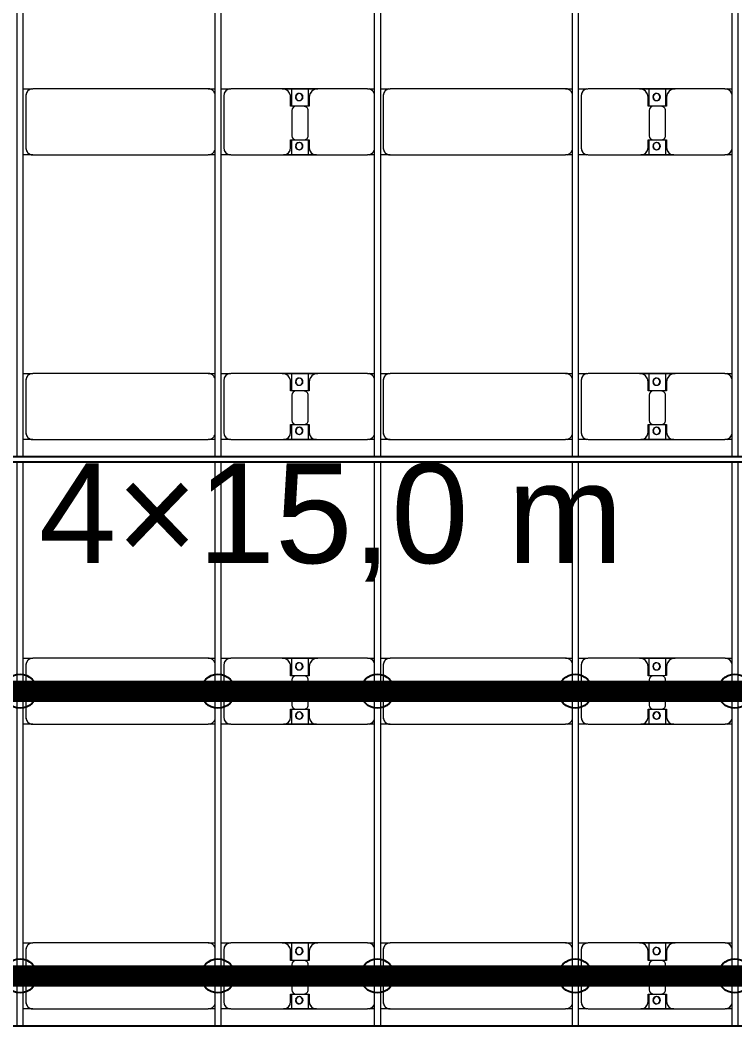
# Model space of a CAD drawing. Header units: millimetres. Extents: x -248177 to 167033, y 156986 to 268923.
# Drawn here: x -176392 to -171372, y 170400 to 177465 of the extents above; entities that cross this region are included whole.
import ezdxf

# ---------------------------------------------------------------- set-up
doc = ezdxf.new("R2010")
doc.units = ezdxf.units.MM
for name, color, linetype, lineweight in [('A-DETL-MBND', 5, 'Continuous', 9), ('A-GENM', 13, 'Continuous', 9), ('S-BEAM', 12, 'Continuous', 9)]:
    doc.layers.add(name, color=color, linetype=linetype, lineweight=lineweight)
doc.layers.add('GC-GHI CHU', color=2, linetype='Continuous')
doc.layers.add('GC-HOP 40x60 GIA CUONG', color=1, linetype='Continuous')
doc.styles.add('GC_VN', font='arial.ttf')

# ---------------------------------------------------------------- blocks, each defined once
blk = doc.blocks.new('Dầm C52 - Dầm C52-24593-BỐ TRÍ KHUNG KẾT CẤU BÈ PIN 02')
at = {"layer": 'S-BEAM', "color": 1}
for p, q in [((-42198.2, 20), (-38238.2, 20)), ((-38198.2, 20), (-32238.2, 20)), ((-38238.2, -20), (-42198.2, -20)), ((-32238.2, -20), (-38198.2, -20))]:
    blk.add_line(p, q, dxfattribs=at)
blk = doc.blocks.new('Dai phao do pin - DẢI PHAO ĐỠ PIN-V146-BỐ TRÍ KHUNG KẾT CẤU BÈ PIN 02')
at = {"layer": 'A-DETL-MBND', "color": 8}
for p, q in [((26919.7, 241.6), (26989.7, 241.6)), ((26919.7, 241.6), (26989.7, 241.6)), ((28220.3, 241.6), (26989.7, 241.6)), ((28220.3, 241.6), (28269.7, 241.6)), ((28220.3, 241.6), (28269.7, 241.6)), ((28309.7, 241.6), (28379.7, 241.6)), ((28309.7, 241.6), (28379.7, 241.6)), ((28739.7, 241.6), (28379.7, 241.6)), ((28739.7, 241.6), (28922.2, 241.6)), ((28922.2, 241.6), (28739.7, 241.6)), ((28807.8, 241.6), (28990.3, 241.6)), ((28807.8, 116.2), (28807.8, 241.6)), ((28990.3, 241.6), (28807.8, 241.6)), ((28922.2, 241.6), (28922.2, 116.2)), ((29340.3, 241.6), (28990.3, 241.6)), ((29340.3, 241.6), (29389.7, 241.6)), ((29340.3, 241.6), (29389.7, 241.6)), ((29429.7, 241.6), (29499.7, 241.6)), ((29429.7, 241.6), (29499.7, 241.6)), ((30730.3, 241.6), (29499.7, 241.6)), ((30730.3, 241.6), (30779.7, 241.6)), ((30730.3, 241.6), (30779.7, 241.6)), ((30819.7, 241.6), (30887.2, 241.6)), ((30819.7, 241.6), (30887.2, 241.6)), ((31249.7, 241.6), (30889.7, 241.6)), ((31249.7, 241.6), (31432.2, 241.6)), ((31432.2, 241.6), (31249.7, 241.6)), ((31317.8, 241.6), (31500.3, 241.6)), ((31317.8, 116.2), (31317.8, 241.6)), ((31500.3, 241.6), (31317.8, 241.6)), ((31432.2, 241.6), (31432.2, 116.2)), ((31850.3, 241.6), (31500.3, 241.6)), ((31850.3, 241.6), (31899.7, 241.6)), ((31850.3, 241.6), (31899.7, 241.6)), ((26939.7, 191.6), (26939.7, -173.4)), ((28329.7, 191.6), (28329.7, -173.4)), ((28799.7, 118.2), (28799.7, 181.6)), ((28930.3, 181.6), (28930.3, 118.2)), ((29449.7, 191.6), (29449.7, -173.4)), ((30839.7, 191.6), (30839.7, -173.4)), ((31309.7, 118.2), (31309.7, 181.6)), ((31440.3, 181.6), (31440.3, 118.2)), ((28892.2, 118.2), (28799.7, 118.2)), ((28807.8, 88.2), (28807.8, -88.2)), ((28930.3, 118.2), (28837.8, 118.2)), ((28922.2, -88.2), (28922.2, 88.2)), ((31402.2, 118.2), (31309.7, 118.2)), ((31317.8, 88.2), (31317.8, -88.2)), ((31440.3, 118.2), (31347.8, 118.2)), ((31432.2, -88.2), (31432.2, 88.2)), ((28799.7, -173.4), (28799.7, -118.2)), ((28799.7, -118.2), (28892.2, -118.2)), ((28807.8, -223.4), (28807.8, -116.2)), ((28837.8, -118.2), (28930.3, -118.2)), ((28922.2, -116.2), (28922.2, -223.4)), ((28930.3, -118.2), (28930.3, -173.4)), ((31309.7, -173.4), (31309.7, -118.2)), ((31309.7, -118.2), (31402.2, -118.2)), ((31317.8, -223.4), (31317.8, -116.2)), ((31347.8, -118.2), (31440.3, -118.2)), ((31432.2, -116.2), (31432.2, -223.4)), ((31440.3, -118.2), (31440.3, -173.4)), ((26989.7, -223.4), (26919.7, -223.4)), ((26989.7, -223.4), (26919.7, -223.4)), ((26989.7, -223.4), (28220.3, -223.4)), ((28269.7, -223.4), (28220.3, -223.4)), ((28269.7, -223.4), (28220.3, -223.4)), ((28379.7, -223.4), (28309.7, -223.4)), ((28379.7, -223.4), (28309.7, -223.4)), ((28379.7, -223.4), (28749.7, -223.4)), ((28922.2, -223.4), (28749.7, -223.4)), ((28749.7, -223.4), (28922.2, -223.4)), ((28980.3, -223.4), (28807.8, -223.4)), ((28807.8, -223.4), (28980.3, -223.4)), ((28980.3, -223.4), (29340.3, -223.4)), ((29389.7, -223.4), (29340.3, -223.4)), ((29389.7, -223.4), (29340.3, -223.4)), ((29499.7, -223.4), (29429.7, -223.4)), ((29499.7, -223.4), (29429.7, -223.4)), ((29499.7, -223.4), (30730.3, -223.4)), ((30779.7, -223.4), (30730.3, -223.4)), ((30779.7, -223.4), (30730.3, -223.4)), ((30887.2, -223.4), (30819.7, -223.4)), ((30887.2, -223.4), (30819.7, -223.4)), ((30889.7, -223.4), (31259.7, -223.4)), ((31432.2, -223.4), (31259.7, -223.4)), ((31259.7, -223.4), (31432.2, -223.4)), ((31490.3, -223.4), (31317.8, -223.4)), ((31317.8, -223.4), (31490.3, -223.4)), ((31490.3, -223.4), (31850.3, -223.4)), ((31899.7, -223.4), (31850.3, -223.4)), ((31899.7, -223.4), (31850.3, -223.4))]:
    blk.add_line(p, q, dxfattribs=at)
for centre, radius, start, end in [((26989.7, 191.6), 50, 90, 180), ((26989.7, 191.6), 50, 150, 180), ((26989.7, 191.6), 50, 105, 135), ((28220.3, 191.6), 50, 15, 90), ((28220.3, 191.6), 50, 60, 90), ((28220.3, 191.6), 50, 15, 30), ((28379.7, 191.6), 50, 90, 180), ((28379.7, 191.6), 50, 105, 180), ((28739.7, 181.6), 60, 360, 90), ((28739.7, 181.6), 60, 360, 60), ((28990.3, 181.6), 60, 90, 180), ((28990.3, 181.6), 60, 120, 180), ((29340.3, 191.6), 50, 15, 90), ((29340.3, 191.6), 50, 15, 75), ((29499.7, 191.6), 50, 90, 180), ((29499.7, 191.6), 50, 150, 180), ((29499.7, 191.6), 50, 105, 135), ((30730.3, 191.6), 50, 15, 90), ((30730.3, 191.6), 50, 60, 90), ((30730.3, 191.6), 50, 15, 30), ((30889.7, 191.6), 50, 90, 180), ((30889.7, 191.6), 50, 105, 180), ((31249.7, 181.6), 60, 0, 90), ((31249.7, 181.6), 60, 0, 60), ((31500.3, 181.6), 60, 90, 180), ((31500.3, 181.6), 60, 120, 180), ((31850.3, 191.6), 50, 15, 90), ((31850.3, 191.6), 50, 15, 75), ((28858.6, 183.2), 25, 0, 180), ((28858.6, 183.2), 25, 180, 0), ((28858.6, 183.2), 25, 360, 165), ((28861.4, 183.2), 25, 360, 180), ((28861.4, 183.2), 25, 90, 180), ((28861.4, 183.2), 25, 180, 0), ((28861.4, 183.2), 25, 180, 300), ((28858.6, 183.2), 25, 210, 0), ((28861.4, 183.2), 25, 15, 75), ((28861.4, 183.2), 25, 330, 345), ((31368.6, 183.2), 25, 360, 180), ((31368.6, 183.2), 25, 180, 360), ((31368.6, 183.2), 25, 360, 165), ((31371.4, 183.2), 25, 360, 180), ((31371.4, 183.2), 25, 90, 180), ((31371.4, 183.2), 25, 180, 0), ((31371.4, 183.2), 25, 180, 300), ((31368.6, 183.2), 25, 210, 360), ((31371.4, 183.2), 25, 15, 75), ((31371.4, 183.2), 25, 330, 345), ((28837.8, 88.2), 30, 90, 180), ((28892.2, 88.2), 30, 0, 90), ((31347.8, 88.2), 30, 90, 180), ((31402.2, 88.2), 30, 0, 90), ((28837.8, -88.2), 30, 180, 270), ((28858.6, -161.8), 25, 360, 180), ((28858.6, -161.8), 25, 105, 165), ((28861.4, -161.8), 25, 360, 180), ((28861.4, -161.8), 25, 105, 180), ((28858.6, -161.8), 25, 360, 75), ((28861.4, -161.8), 25, 15, 75), ((28892.2, -88.2), 30, 270, 0), ((31347.8, -88.2), 30, 180, 270), ((31368.6, -161.8), 25, 360, 180), ((31368.6, -161.8), 25, 105, 165), ((31371.4, -161.8), 25, 0, 180), ((31371.4, -161.8), 25, 105, 180), ((31368.6, -161.8), 25, 360, 75), ((31371.4, -161.8), 25, 15, 75), ((31402.2, -88.2), 30, 270, 0), ((26989.7, -173.4), 50, 180, 270), ((26989.7, -173.4), 50, 180, 210), ((28220.3, -173.4), 50, 270, 345), ((28220.3, -173.4), 50, 330, 345), ((28379.7, -173.4), 50, 180, 270), ((28379.7, -173.4), 50, 180, 255), ((28749.7, -173.4), 50, 270, 360), ((28749.7, -173.4), 50, 285, 360), ((28858.6, -161.8), 25, 180, 0), ((28858.6, -161.8), 25, 195, 0), ((28861.4, -161.8), 25, 180, 0), ((28861.4, -161.8), 25, 180, 270), ((28861.4, -161.8), 25, 285, 345), ((28980.3, -173.4), 50, 180, 270), ((28980.3, -173.4), 50, 180, 255), ((29340.3, -173.4), 50, 270, 345), ((29340.3, -173.4), 50, 285, 345), ((29499.7, -173.4), 50, 180, 270), ((29499.7, -173.4), 50, 180, 210), ((30730.3, -173.4), 50, 270, 345), ((30730.3, -173.4), 50, 330, 345), ((30889.7, -173.4), 50, 180, 270), ((30889.7, -173.4), 50, 180, 255), ((31259.7, -173.4), 50, 270, 360), ((31259.7, -173.4), 50, 285, 360), ((31368.6, -161.8), 25, 180, 360), ((31368.6, -161.8), 25, 195, 360), ((31371.4, -161.8), 25, 180, 0), ((31371.4, -161.8), 25, 180, 270), ((31371.4, -161.8), 25, 285, 345), ((31490.3, -173.4), 50, 180, 270), ((31490.3, -173.4), 50, 180, 255), ((31850.3, -173.4), 50, 270, 345), ((31850.3, -173.4), 50, 285, 345), ((26989.7, -173.4), 50, 240, 270), ((28220.3, -173.4), 50, 285, 300), ((29499.7, -173.4), 50, 240, 270), ((30730.3, -173.4), 50, 285, 300)]:
    blk.add_arc(centre, radius, start, end, dxfattribs=at)
blk = doc.blocks.new('Dai phao do pin - DẢI PHAO ĐỠ PIN-V147-BỐ TRÍ KHUNG KẾT CẤU BÈ PIN 02')
at = {"layer": 'A-DETL-MBND', "color": 8}
for p, q in [((26919.7, 241.6), (26989.7, 241.6)), ((26919.7, 241.6), (26989.7, 241.6)), ((28220.3, 241.6), (26989.7, 241.6)), ((28220.3, 241.6), (28269.7, 241.6)), ((28220.3, 241.6), (28269.7, 241.6)), ((28309.7, 241.6), (28379.7, 241.6)), ((28309.7, 241.6), (28379.7, 241.6)), ((28739.7, 241.6), (28379.7, 241.6)), ((28739.7, 241.6), (28922.2, 241.6)), ((28922.2, 241.6), (28739.7, 241.6)), ((28807.8, 241.6), (28990.3, 241.6)), ((28807.8, 116.2), (28807.8, 241.6)), ((28990.3, 241.6), (28807.8, 241.6)), ((28922.2, 241.6), (28922.2, 116.2)), ((29340.3, 241.6), (28990.3, 241.6)), ((29340.3, 241.6), (29389.7, 241.6)), ((29340.3, 241.6), (29389.7, 241.6)), ((29429.7, 241.6), (29499.7, 241.6)), ((29429.7, 241.6), (29499.7, 241.6)), ((30730.3, 241.6), (29499.7, 241.6)), ((30730.3, 241.6), (30779.7, 241.6)), ((30730.3, 241.6), (30779.7, 241.6)), ((30819.7, 241.6), (30887.1, 241.6)), ((30819.7, 241.6), (30887.1, 241.6)), ((31249.7, 241.6), (30889.7, 241.6)), ((31249.7, 241.6), (31432.2, 241.6)), ((31432.2, 241.6), (31249.7, 241.6)), ((31317.8, 241.6), (31500.3, 241.6)), ((31317.8, 116.2), (31317.8, 241.6)), ((31500.3, 241.6), (31317.8, 241.6)), ((31432.2, 241.6), (31432.2, 116.2)), ((31850.3, 241.6), (31500.3, 241.6)), ((31850.3, 241.6), (31899.7, 241.6)), ((31850.3, 241.6), (31899.7, 241.6)), ((26939.7, 191.6), (26939.7, -173.4)), ((28329.7, 191.6), (28329.7, -173.4)), ((28799.7, 118.2), (28799.7, 181.6)), ((28930.3, 181.6), (28930.3, 118.2)), ((29449.7, 191.6), (29449.7, -173.4)), ((30839.7, 191.6), (30839.7, -173.4)), ((31309.7, 118.2), (31309.7, 181.6)), ((31440.3, 181.6), (31440.3, 118.2)), ((28892.2, 118.2), (28799.7, 118.2)), ((28807.8, 88.2), (28807.8, -88.2)), ((28930.3, 118.2), (28837.8, 118.2)), ((28922.2, -88.2), (28922.2, 88.2)), ((31402.2, 118.2), (31309.7, 118.2)), ((31317.8, 88.2), (31317.8, -88.2)), ((31440.3, 118.2), (31347.8, 118.2)), ((31432.2, -88.2), (31432.2, 88.2)), ((28799.7, -173.4), (28799.7, -118.2)), ((28799.7, -118.2), (28892.2, -118.2)), ((28807.8, -223.4), (28807.8, -116.2)), ((28837.8, -118.2), (28930.3, -118.2)), ((28922.2, -116.2), (28922.2, -223.4)), ((28930.3, -118.2), (28930.3, -173.4)), ((31309.7, -173.4), (31309.7, -118.2)), ((31309.7, -118.2), (31402.2, -118.2)), ((31317.8, -223.4), (31317.8, -116.2)), ((31347.8, -118.2), (31440.3, -118.2)), ((31432.2, -116.2), (31432.2, -223.4)), ((31440.3, -118.2), (31440.3, -173.4)), ((26989.7, -223.4), (26919.7, -223.4)), ((26989.7, -223.4), (26919.7, -223.4)), ((26989.7, -223.4), (28220.3, -223.4)), ((28269.7, -223.4), (28220.3, -223.4)), ((28269.7, -223.4), (28220.3, -223.4)), ((28379.7, -223.4), (28309.7, -223.4)), ((28379.7, -223.4), (28309.7, -223.4)), ((28379.7, -223.4), (28749.7, -223.4)), ((28922.2, -223.4), (28749.7, -223.4)), ((28749.7, -223.4), (28922.2, -223.4)), ((28980.3, -223.4), (28807.8, -223.4)), ((28807.8, -223.4), (28980.3, -223.4)), ((28980.3, -223.4), (29340.3, -223.4)), ((29389.7, -223.4), (29340.3, -223.4)), ((29389.7, -223.4), (29340.3, -223.4)), ((29499.7, -223.4), (29429.7, -223.4)), ((29499.7, -223.4), (29429.7, -223.4)), ((29499.7, -223.4), (30730.3, -223.4)), ((30779.7, -223.4), (30730.3, -223.4)), ((30779.7, -223.4), (30730.3, -223.4)), ((30887.1, -223.4), (30819.7, -223.4)), ((30887.1, -223.4), (30819.7, -223.4)), ((30889.7, -223.4), (31259.7, -223.4)), ((31432.2, -223.4), (31259.7, -223.4)), ((31259.7, -223.4), (31432.2, -223.4)), ((31490.3, -223.4), (31317.8, -223.4)), ((31317.8, -223.4), (31490.3, -223.4)), ((31490.3, -223.4), (31850.3, -223.4)), ((31899.7, -223.4), (31850.3, -223.4)), ((31899.7, -223.4), (31850.3, -223.4))]:
    blk.add_line(p, q, dxfattribs=at)
for centre, radius, start, end in [((26989.7, 191.6), 50, 90, 180), ((26989.7, 191.6), 50, 150, 180), ((26989.7, 191.6), 50, 105, 135), ((28220.3, 191.6), 50, 15, 90), ((28220.3, 191.6), 50, 60, 90), ((28220.3, 191.6), 50, 15, 30), ((28379.7, 191.6), 50, 90, 180), ((28379.7, 191.6), 50, 105, 180), ((28739.7, 181.6), 60, 360, 90), ((28739.7, 181.6), 60, 360, 60), ((28990.3, 181.6), 60, 90, 180), ((28990.3, 181.6), 60, 120, 180), ((29340.3, 191.6), 50, 15, 90), ((29340.3, 191.6), 50, 15, 75), ((29499.7, 191.6), 50, 90, 180), ((29499.7, 191.6), 50, 150, 180), ((29499.7, 191.6), 50, 105, 135), ((30730.3, 191.6), 50, 15, 90), ((30730.3, 191.6), 50, 60, 90), ((30730.3, 191.6), 50, 15, 30), ((30889.7, 191.6), 50, 90, 180), ((30889.7, 191.6), 50, 105, 180), ((31249.7, 181.6), 60, 0, 90), ((31249.7, 181.6), 60, 0, 60), ((31500.3, 181.6), 60, 90, 180), ((31500.3, 181.6), 60, 120, 180), ((31850.3, 191.6), 50, 15, 90), ((31850.3, 191.6), 50, 15, 75), ((28858.6, 183.2), 25, 0, 180), ((28858.6, 183.2), 25, 180, 0), ((28858.6, 183.2), 25, 360, 165), ((28861.4, 183.2), 25, 360, 180), ((28861.4, 183.2), 25, 90, 180), ((28861.4, 183.2), 25, 180, 0), ((28861.4, 183.2), 25, 180, 300), ((28858.6, 183.2), 25, 210, 0), ((28861.4, 183.2), 25, 15, 75), ((28861.4, 183.2), 25, 330, 345), ((31368.6, 183.2), 25, 360, 180), ((31368.6, 183.2), 25, 180, 360), ((31368.6, 183.2), 25, 360, 165), ((31371.4, 183.2), 25, 360, 180), ((31371.4, 183.2), 25, 90, 180), ((31371.4, 183.2), 25, 180, 0), ((31371.4, 183.2), 25, 180, 300), ((31368.6, 183.2), 25, 210, 360), ((31371.4, 183.2), 25, 15, 75), ((31371.4, 183.2), 25, 330, 345), ((28837.8, 88.2), 30, 90, 180), ((28892.2, 88.2), 30, 0, 90), ((31347.8, 88.2), 30, 90, 180), ((31402.2, 88.2), 30, 0, 90), ((28837.8, -88.2), 30, 180, 270), ((28858.6, -161.8), 25, 360, 180), ((28858.6, -161.8), 25, 105, 165), ((28861.4, -161.8), 25, 360, 180), ((28861.4, -161.8), 25, 105, 180), ((28858.6, -161.8), 25, 360, 75), ((28861.4, -161.8), 25, 15, 75), ((28892.2, -88.2), 30, 270, 0), ((31347.8, -88.2), 30, 180, 270), ((31368.6, -161.8), 25, 360, 180), ((31368.6, -161.8), 25, 105, 165), ((31371.4, -161.8), 25, 0, 180), ((31371.4, -161.8), 25, 105, 180), ((31368.6, -161.8), 25, 360, 75), ((31371.4, -161.8), 25, 15, 75), ((31402.2, -88.2), 30, 270, 0), ((26989.7, -173.4), 50, 180, 270), ((26989.7, -173.4), 50, 180, 210), ((28220.3, -173.4), 50, 270, 345), ((28220.3, -173.4), 50, 330, 345), ((28379.7, -173.4), 50, 180, 270), ((28379.7, -173.4), 50, 180, 255), ((28749.7, -173.4), 50, 270, 360), ((28749.7, -173.4), 50, 285, 360), ((28858.6, -161.8), 25, 180, 0), ((28858.6, -161.8), 25, 195, 0), ((28861.4, -161.8), 25, 180, 0), ((28861.4, -161.8), 25, 180, 270), ((28861.4, -161.8), 25, 285, 345), ((28980.3, -173.4), 50, 180, 270), ((28980.3, -173.4), 50, 180, 255), ((29340.3, -173.4), 50, 270, 345), ((29340.3, -173.4), 50, 285, 345), ((29499.7, -173.4), 50, 180, 270), ((29499.7, -173.4), 50, 180, 210), ((30730.3, -173.4), 50, 270, 345), ((30730.3, -173.4), 50, 330, 345), ((30889.7, -173.4), 50, 180, 270), ((30889.7, -173.4), 50, 180, 255), ((31259.7, -173.4), 50, 270, 360), ((31259.7, -173.4), 50, 285, 360), ((31368.6, -161.8), 25, 180, 360), ((31368.6, -161.8), 25, 195, 360), ((31371.4, -161.8), 25, 180, 0), ((31371.4, -161.8), 25, 180, 270), ((31371.4, -161.8), 25, 285, 345), ((31490.3, -173.4), 50, 180, 270), ((31490.3, -173.4), 50, 180, 255), ((31850.3, -173.4), 50, 270, 345), ((31850.3, -173.4), 50, 285, 345), ((26989.7, -173.4), 50, 240, 270), ((28220.3, -173.4), 50, 285, 300), ((29499.7, -173.4), 50, 240, 270), ((30730.3, -173.4), 50, 285, 300)]:
    blk.add_arc(centre, radius, start, end, dxfattribs=at)
blk = doc.blocks.new('Dai phao do pin - DẢI PHAO ĐỠ PIN-V148-BỐ TRÍ KHUNG KẾT CẤU BÈ PIN 02')
at = {"layer": 'A-DETL-MBND', "color": 8}
for p, q in [((26919.7, 241.6), (26989.7, 241.6)), ((26919.7, 241.6), (26989.7, 241.6)), ((28220.3, 241.6), (26989.7, 241.6)), ((28220.3, 241.6), (28269.7, 241.6)), ((28220.3, 241.6), (28269.7, 241.6)), ((28309.7, 241.6), (28379.7, 241.6)), ((28309.7, 241.6), (28379.7, 241.6)), ((28739.7, 241.6), (28379.7, 241.6)), ((28739.7, 241.6), (28922.2, 241.6)), ((28922.2, 241.6), (28739.7, 241.6)), ((28807.8, 241.6), (28990.3, 241.6)), ((28807.8, 116.2), (28807.8, 241.6)), ((28990.3, 241.6), (28807.8, 241.6)), ((28922.2, 241.6), (28922.2, 116.2)), ((29340.3, 241.6), (28990.3, 241.6)), ((29340.3, 241.6), (29389.7, 241.6)), ((29340.3, 241.6), (29389.7, 241.6)), ((29429.7, 241.6), (29499.7, 241.6)), ((29429.7, 241.6), (29499.7, 241.6)), ((30730.3, 241.6), (29499.7, 241.6)), ((30730.3, 241.6), (30779.7, 241.6)), ((30730.3, 241.6), (30779.7, 241.6)), ((30819.7, 241.6), (30887.1, 241.6)), ((30819.7, 241.6), (30887.1, 241.6)), ((31249.7, 241.6), (30889.7, 241.6)), ((31249.7, 241.6), (31432.2, 241.6)), ((31432.2, 241.6), (31249.7, 241.6)), ((31317.8, 241.6), (31500.3, 241.6)), ((31317.8, 116.2), (31317.8, 241.6)), ((31500.3, 241.6), (31317.8, 241.6)), ((31432.2, 241.6), (31432.2, 116.2)), ((31850.3, 241.6), (31500.3, 241.6)), ((31850.3, 241.6), (31899.7, 241.6)), ((31850.3, 241.6), (31899.7, 241.6)), ((26939.7, 191.6), (26939.7, -173.4)), ((28329.7, 191.6), (28329.7, -173.4)), ((28799.7, 118.2), (28799.7, 181.6)), ((28930.3, 181.6), (28930.3, 118.2)), ((29449.7, 191.6), (29449.7, -173.4)), ((30839.7, 191.6), (30839.7, -173.4)), ((31309.7, 118.2), (31309.7, 181.6)), ((31440.3, 181.6), (31440.3, 118.2)), ((28892.2, 118.2), (28799.7, 118.2)), ((28807.8, 88.2), (28807.8, -88.2)), ((28930.3, 118.2), (28837.8, 118.2)), ((28922.2, -88.2), (28922.2, 88.2)), ((31402.2, 118.2), (31309.7, 118.2)), ((31317.8, 88.2), (31317.8, -88.2)), ((31440.3, 118.2), (31347.8, 118.2)), ((31432.2, -88.2), (31432.2, 88.2)), ((28799.7, -173.4), (28799.7, -118.2)), ((28799.7, -118.2), (28892.2, -118.2)), ((28807.8, -223.4), (28807.8, -116.2)), ((28837.8, -118.2), (28930.3, -118.2)), ((28922.2, -116.2), (28922.2, -223.4)), ((28930.3, -118.2), (28930.3, -173.4)), ((31309.7, -173.4), (31309.7, -118.2)), ((31309.7, -118.2), (31402.2, -118.2)), ((31317.8, -223.4), (31317.8, -116.2)), ((31347.8, -118.2), (31440.3, -118.2)), ((31432.2, -116.2), (31432.2, -223.4)), ((31440.3, -118.2), (31440.3, -173.4)), ((26989.7, -223.4), (26919.7, -223.4)), ((26989.7, -223.4), (26919.7, -223.4)), ((26989.7, -223.4), (28220.3, -223.4)), ((28269.7, -223.4), (28220.3, -223.4)), ((28269.7, -223.4), (28220.3, -223.4)), ((28379.7, -223.4), (28309.7, -223.4)), ((28379.7, -223.4), (28309.7, -223.4)), ((28379.7, -223.4), (28749.7, -223.4)), ((28922.2, -223.4), (28749.7, -223.4)), ((28749.7, -223.4), (28922.2, -223.4)), ((28980.3, -223.4), (28807.8, -223.4)), ((28807.8, -223.4), (28980.3, -223.4)), ((28980.3, -223.4), (29340.3, -223.4)), ((29389.7, -223.4), (29340.3, -223.4)), ((29389.7, -223.4), (29340.3, -223.4)), ((29499.7, -223.4), (29429.7, -223.4)), ((29499.7, -223.4), (29429.7, -223.4)), ((29499.7, -223.4), (30730.3, -223.4)), ((30779.7, -223.4), (30730.3, -223.4)), ((30779.7, -223.4), (30730.3, -223.4)), ((30887.1, -223.4), (30819.7, -223.4)), ((30887.1, -223.4), (30819.7, -223.4)), ((30889.7, -223.4), (31259.7, -223.4)), ((31432.2, -223.4), (31259.7, -223.4)), ((31259.7, -223.4), (31432.2, -223.4)), ((31490.3, -223.4), (31317.8, -223.4)), ((31317.8, -223.4), (31490.3, -223.4)), ((31490.3, -223.4), (31850.3, -223.4)), ((31899.7, -223.4), (31850.3, -223.4)), ((31899.7, -223.4), (31850.3, -223.4))]:
    blk.add_line(p, q, dxfattribs=at)
for centre, radius, start, end in [((26989.7, 191.6), 50, 90, 180), ((26989.7, 191.6), 50, 150, 180), ((26989.7, 191.6), 50, 105, 135), ((28220.3, 191.6), 50, 15, 90), ((28220.3, 191.6), 50, 60, 90), ((28220.3, 191.6), 50, 15, 30), ((28379.7, 191.6), 50, 90, 180), ((28379.7, 191.6), 50, 105, 180), ((28739.7, 181.6), 60, 360, 90), ((28739.7, 181.6), 60, 360, 60), ((28990.3, 181.6), 60, 90, 180), ((28990.3, 181.6), 60, 120, 180), ((29340.3, 191.6), 50, 15, 90), ((29340.3, 191.6), 50, 15, 75), ((29499.7, 191.6), 50, 90, 180), ((29499.7, 191.6), 50, 150, 180), ((29499.7, 191.6), 50, 105, 135), ((30730.3, 191.6), 50, 15, 90), ((30730.3, 191.6), 50, 60, 90), ((30730.3, 191.6), 50, 15, 30), ((30889.7, 191.6), 50, 90, 180), ((30889.7, 191.6), 50, 105, 180), ((31249.7, 181.6), 60, 0, 90), ((31249.7, 181.6), 60, 0, 60), ((31500.3, 181.6), 60, 90, 180), ((31500.3, 181.6), 60, 120, 180), ((31850.3, 191.6), 50, 15, 90), ((31850.3, 191.6), 50, 15, 75), ((28858.6, 183.2), 25, 0, 180), ((28858.6, 183.2), 25, 180, 0), ((28858.6, 183.2), 25, 360, 165), ((28861.4, 183.2), 25, 360, 180), ((28861.4, 183.2), 25, 90, 180), ((28861.4, 183.2), 25, 180, 0), ((28861.4, 183.2), 25, 180, 300), ((28858.6, 183.2), 25, 210, 0), ((28861.4, 183.2), 25, 15, 75), ((28861.4, 183.2), 25, 330, 345), ((31368.6, 183.2), 25, 360, 180), ((31368.6, 183.2), 25, 180, 360), ((31368.6, 183.2), 25, 360, 165), ((31371.4, 183.2), 25, 360, 180), ((31371.4, 183.2), 25, 90, 180), ((31371.4, 183.2), 25, 180, 0), ((31371.4, 183.2), 25, 180, 300), ((31368.6, 183.2), 25, 210, 360), ((31371.4, 183.2), 25, 15, 75), ((31371.4, 183.2), 25, 330, 345), ((28837.8, 88.2), 30, 90, 180), ((28892.2, 88.2), 30, 0, 90), ((31347.8, 88.2), 30, 90, 180), ((31402.2, 88.2), 30, 0, 90), ((28837.8, -88.2), 30, 180, 270), ((28858.6, -161.8), 25, 360, 180), ((28858.6, -161.8), 25, 105, 165), ((28861.4, -161.8), 25, 360, 180), ((28861.4, -161.8), 25, 105, 180), ((28858.6, -161.8), 25, 360, 75), ((28861.4, -161.8), 25, 15, 75), ((28892.2, -88.2), 30, 270, 0), ((31347.8, -88.2), 30, 180, 270), ((31368.6, -161.8), 25, 360, 180), ((31368.6, -161.8), 25, 105, 165), ((31371.4, -161.8), 25, 0, 180), ((31371.4, -161.8), 25, 105, 180), ((31368.6, -161.8), 25, 360, 75), ((31371.4, -161.8), 25, 15, 75), ((31402.2, -88.2), 30, 270, 0), ((26989.7, -173.4), 50, 180, 270), ((26989.7, -173.4), 50, 181.92567, 210), ((28220.3, -173.4), 50, 270, 345), ((28220.3, -173.4), 50, 330, 345), ((28379.7, -173.4), 50, 180, 270), ((28379.7, -173.4), 50, 180, 255), ((28749.7, -173.4), 50, 270, 360), ((28749.7, -173.4), 50, 285, 358.04579), ((28858.6, -161.8), 25, 180, 0), ((28858.6, -161.8), 25, 195, 0), ((28861.4, -161.8), 25, 180, 0), ((28861.4, -161.8), 25, 180, 270), ((28861.4, -161.8), 25, 285, 345), ((28980.3, -173.4), 50, 180, 270), ((28980.3, -173.4), 50, 181.95622, 255), ((29340.3, -173.4), 50, 270, 345), ((29340.3, -173.4), 50, 285, 345), ((29499.7, -173.4), 50, 180, 270), ((29499.7, -173.4), 50, 181.96419, 210), ((30730.3, -173.4), 50, 270, 345), ((30730.3, -173.4), 50, 330, 345), ((30889.7, -173.4), 50, 180, 270), ((30889.7, -173.4), 50, 180, 255), ((31259.7, -173.4), 50, 270, 360), ((31259.7, -173.4), 50, 285, 358.00727), ((31368.6, -161.8), 25, 180, 360), ((31368.6, -161.8), 25, 195, 360), ((31371.4, -161.8), 25, 180, 0), ((31371.4, -161.8), 25, 180, 270), ((31371.4, -161.8), 25, 285, 345), ((31490.3, -173.4), 50, 180, 270), ((31490.3, -173.4), 50, 181.99474, 255), ((31850.3, -173.4), 50, 270, 345), ((31850.3, -173.4), 50, 285, 345), ((26989.7, -173.4), 50, 240, 270), ((28220.3, -173.4), 50, 285, 300), ((29499.7, -173.4), 50, 240, 270), ((30730.3, -173.4), 50, 285, 300)]:
    blk.add_arc(centre, radius, start, end, dxfattribs=at)
blk = doc.blocks.new('Dai phao do pin - DẢI PHAO ĐỠ PIN-V149-BỐ TRÍ KHUNG KẾT CẤU BÈ PIN 02')
at = {"layer": 'A-DETL-MBND', "color": 8}
for p, q in [((26919.7, 241.6), (26989.7, 241.6)), ((26919.7, 241.6), (26989.7, 241.6)), ((28220.3, 241.6), (26989.7, 241.6)), ((28220.3, 241.6), (28269.7, 241.6)), ((28220.3, 241.6), (28269.7, 241.6)), ((28309.7, 241.6), (28379.7, 241.6)), ((28309.7, 241.6), (28379.7, 241.6)), ((28739.7, 241.6), (28379.7, 241.6)), ((28739.7, 241.6), (28922.2, 241.6)), ((28922.2, 241.6), (28739.7, 241.6)), ((28807.8, 241.6), (28990.3, 241.6)), ((28807.8, 116.2), (28807.8, 241.6)), ((28990.3, 241.6), (28807.8, 241.6)), ((28922.2, 241.6), (28922.2, 116.2)), ((29340.3, 241.6), (28990.3, 241.6)), ((29340.3, 241.6), (29389.7, 241.6)), ((29340.3, 241.6), (29389.7, 241.6)), ((29429.7, 241.6), (29499.7, 241.6)), ((29429.7, 241.6), (29499.7, 241.6)), ((30730.3, 241.6), (29499.7, 241.6)), ((30730.3, 241.6), (30779.7, 241.6)), ((30730.3, 241.6), (30779.7, 241.6)), ((30819.7, 241.6), (30887.1, 241.6)), ((30819.7, 241.6), (30887.1, 241.6)), ((31249.7, 241.6), (30889.7, 241.6)), ((31249.7, 241.6), (31432.2, 241.6)), ((31432.2, 241.6), (31249.7, 241.6)), ((31317.8, 241.6), (31500.3, 241.6)), ((31317.8, 116.2), (31317.8, 241.6)), ((31500.3, 241.6), (31317.8, 241.6)), ((31432.2, 241.6), (31432.2, 116.2)), ((31850.3, 241.6), (31500.3, 241.6)), ((31850.3, 241.6), (31899.7, 241.6)), ((31850.3, 241.6), (31899.7, 241.6)), ((26939.7, 191.6), (26939.7, -173.4)), ((28329.7, 191.6), (28329.7, -173.4)), ((28799.7, 118.2), (28799.7, 181.6)), ((28930.3, 181.6), (28930.3, 118.2)), ((29449.7, 191.6), (29449.7, -173.4)), ((30839.7, 191.6), (30839.7, -173.4)), ((31309.7, 118.2), (31309.7, 181.6)), ((31440.3, 181.6), (31440.3, 118.2)), ((28892.2, 118.2), (28799.7, 118.2)), ((28807.8, 88.2), (28807.8, -88.2)), ((28930.3, 118.2), (28837.8, 118.2)), ((28922.2, -88.2), (28922.2, 88.2)), ((31402.2, 118.2), (31309.7, 118.2)), ((31317.8, 88.2), (31317.8, -88.2)), ((31440.3, 118.2), (31347.8, 118.2)), ((31432.2, -88.2), (31432.2, 88.2)), ((28799.7, -173.4), (28799.7, -118.2)), ((28799.7, -118.2), (28892.2, -118.2)), ((28807.8, -223.4), (28807.8, -116.2)), ((28837.8, -118.2), (28930.3, -118.2)), ((28922.2, -116.2), (28922.2, -223.4)), ((28930.3, -118.2), (28930.3, -173.4)), ((31309.7, -173.4), (31309.7, -118.2)), ((31309.7, -118.2), (31402.2, -118.2)), ((31317.8, -223.4), (31317.8, -116.2)), ((31347.8, -118.2), (31440.3, -118.2)), ((31432.2, -116.2), (31432.2, -223.4)), ((31440.3, -118.2), (31440.3, -173.4)), ((26989.7, -223.4), (26919.7, -223.4)), ((26989.7, -223.4), (26919.7, -223.4)), ((26989.7, -223.4), (28220.3, -223.4)), ((28269.7, -223.4), (28220.3, -223.4)), ((28269.7, -223.4), (28220.3, -223.4)), ((28379.7, -223.4), (28309.7, -223.4)), ((28379.7, -223.4), (28309.7, -223.4)), ((28379.7, -223.4), (28749.7, -223.4)), ((28922.2, -223.4), (28749.7, -223.4)), ((28749.7, -223.4), (28922.2, -223.4)), ((28980.3, -223.4), (28807.8, -223.4)), ((28807.8, -223.4), (28980.3, -223.4)), ((28980.3, -223.4), (29340.3, -223.4)), ((29389.7, -223.4), (29340.3, -223.4)), ((29389.7, -223.4), (29340.3, -223.4)), ((29499.7, -223.4), (29429.7, -223.4)), ((29499.7, -223.4), (29429.7, -223.4)), ((29499.7, -223.4), (30730.3, -223.4)), ((30779.7, -223.4), (30730.3, -223.4)), ((30779.7, -223.4), (30730.3, -223.4)), ((30887.1, -223.4), (30819.7, -223.4)), ((30887.1, -223.4), (30819.7, -223.4)), ((30889.7, -223.4), (31259.7, -223.4)), ((31432.2, -223.4), (31259.7, -223.4)), ((31259.7, -223.4), (31432.2, -223.4)), ((31490.3, -223.4), (31317.8, -223.4)), ((31317.8, -223.4), (31490.3, -223.4)), ((31490.3, -223.4), (31850.3, -223.4)), ((31899.7, -223.4), (31850.3, -223.4)), ((31899.7, -223.4), (31850.3, -223.4))]:
    blk.add_line(p, q, dxfattribs=at)
for centre, radius, start, end in [((26989.7, 191.6), 50, 90, 180), ((26989.7, 191.6), 50, 150, 180), ((26989.7, 191.6), 50, 105, 135), ((28220.3, 191.6), 50, 15, 90), ((28220.3, 191.6), 50, 60, 90), ((28220.3, 191.6), 50, 15, 30), ((28379.7, 191.6), 50, 90, 180), ((28379.7, 191.6), 50, 105, 180), ((28739.7, 181.6), 60, 360, 90), ((28739.7, 181.6), 60, 360, 60), ((28990.3, 181.6), 60, 90, 180), ((28990.3, 181.6), 60, 120, 180), ((29340.3, 191.6), 50, 15, 90), ((29340.3, 191.6), 50, 15, 75), ((29499.7, 191.6), 50, 90, 180), ((29499.7, 191.6), 50, 150, 180), ((29499.7, 191.6), 50, 105, 135), ((30730.3, 191.6), 50, 15, 90), ((30730.3, 191.6), 50, 60, 90), ((30730.3, 191.6), 50, 15, 30), ((30889.7, 191.6), 50, 90, 180), ((30889.7, 191.6), 50, 105, 180), ((31249.7, 181.6), 60, 0, 90), ((31249.7, 181.6), 60, 0, 60), ((31500.3, 181.6), 60, 90, 180), ((31500.3, 181.6), 60, 120, 180), ((31850.3, 191.6), 50, 15, 90), ((31850.3, 191.6), 50, 15, 75), ((28858.6, 183.2), 25, 0, 180), ((28858.6, 183.2), 25, 180, 0), ((28858.6, 183.2), 25, 360, 165), ((28861.4, 183.2), 25, 360, 180), ((28861.4, 183.2), 25, 90, 180), ((28861.4, 183.2), 25, 180, 0), ((28861.4, 183.2), 25, 180, 300), ((28858.6, 183.2), 25, 210, 0), ((28861.4, 183.2), 25, 15, 75), ((28861.4, 183.2), 25, 330, 345), ((31368.6, 183.2), 25, 360, 180), ((31368.6, 183.2), 25, 180, 360), ((31368.6, 183.2), 25, 360, 165), ((31371.4, 183.2), 25, 360, 180), ((31371.4, 183.2), 25, 90, 180), ((31371.4, 183.2), 25, 180, 0), ((31371.4, 183.2), 25, 180, 300), ((31368.6, 183.2), 25, 210, 360), ((31371.4, 183.2), 25, 15, 75), ((31371.4, 183.2), 25, 330, 345), ((28837.8, 88.2), 30, 90, 180), ((28892.2, 88.2), 30, 0, 90), ((31347.8, 88.2), 30, 90, 180), ((31402.2, 88.2), 30, 0, 90), ((28837.8, -88.2), 30, 180, 270), ((28858.6, -161.8), 25, 360, 180), ((28858.6, -161.8), 25, 105, 165), ((28861.4, -161.8), 25, 360, 180), ((28861.4, -161.8), 25, 105, 180), ((28858.6, -161.8), 25, 360, 75), ((28861.4, -161.8), 25, 15, 75), ((28892.2, -88.2), 30, 270, 0), ((31347.8, -88.2), 30, 180, 270), ((31368.6, -161.8), 25, 360, 180), ((31368.6, -161.8), 25, 105, 165), ((31371.4, -161.8), 25, 0, 180), ((31371.4, -161.8), 25, 105, 180), ((31368.6, -161.8), 25, 360, 75), ((31371.4, -161.8), 25, 15, 75), ((31402.2, -88.2), 30, 270, 0), ((26989.7, -173.4), 50, 180, 270), ((26989.7, -173.4), 50, 180, 210), ((28220.3, -173.4), 50, 270, 345), ((28220.3, -173.4), 50, 330, 345), ((28379.7, -173.4), 50, 180, 270), ((28379.7, -173.4), 50, 180, 255), ((28749.7, -173.4), 50, 270, 360), ((28749.7, -173.4), 50, 285, 360), ((28858.6, -161.8), 25, 180, 0), ((28858.6, -161.8), 25, 195, 0), ((28861.4, -161.8), 25, 180, 0), ((28861.4, -161.8), 25, 180, 270), ((28861.4, -161.8), 25, 285, 345), ((28980.3, -173.4), 50, 180, 270), ((28980.3, -173.4), 50, 180, 255), ((29340.3, -173.4), 50, 270, 345), ((29340.3, -173.4), 50, 285, 345), ((29499.7, -173.4), 50, 180, 270), ((29499.7, -173.4), 50, 180, 210), ((30730.3, -173.4), 50, 270, 345), ((30730.3, -173.4), 50, 330, 345), ((30889.7, -173.4), 50, 180, 270), ((30889.7, -173.4), 50, 180, 255), ((31259.7, -173.4), 50, 270, 360), ((31259.7, -173.4), 50, 285, 360), ((31368.6, -161.8), 25, 180, 360), ((31368.6, -161.8), 25, 195, 360), ((31371.4, -161.8), 25, 180, 0), ((31371.4, -161.8), 25, 180, 270), ((31371.4, -161.8), 25, 285, 345), ((31490.3, -173.4), 50, 180, 270), ((31490.3, -173.4), 50, 180, 255), ((31850.3, -173.4), 50, 270, 345), ((31850.3, -173.4), 50, 285, 345), ((26989.7, -173.4), 50, 240, 270), ((28220.3, -173.4), 50, 285, 300), ((29499.7, -173.4), 50, 240, 270), ((30730.3, -173.4), 50, 285, 300)]:
    blk.add_arc(centre, radius, start, end, dxfattribs=at)
blk = doc.blocks.new('Dầm C52 - Hộp 40x60-25000-BỐ TRÍ KHUNG KẾT CẤU BÈ PIN 02')
at = {"layer": 'S-BEAM', "color": 3, "lineweight": 25}
blk.add_line((-56544.2, 20), (56544.2, 20), dxfattribs=at)
blk = doc.blocks.new('Dầm C52 - Hộp 40x60-25087-BỐ TRÍ KHUNG KẾT CẤU BÈ PIN 02')
at = {"layer": 'S-BEAM', "color": 3, "lineweight": 25}
for p, q in [((-75394.578163, 20), (75394.578163, 20)), ((75394.578163, -20), (-75394.578163, -20))]:
    blk.add_line(p, q, dxfattribs=at)
blk = doc.blocks.new('HOBANMONG_BEPIN 2_rvt-1-BỐ TRÍ KHUNG KẾT CẤU BÈ PIN 02')
at = {"layer": 'A-GENM', "lineweight": 9, "rotation": 0.0007586094741477002}
for name, p in [('Dai phao do pin - DẢI PHAO ĐỠ PIN-V146-BỐ TRÍ KHUNG KẾT CẤU BÈ PIN 02', (-203292.1, 176741.3)), ('Dai phao do pin - DẢI PHAO ĐỠ PIN-V147-BỐ TRÍ KHUNG KẾT CẤU BÈ PIN 02', (-203292.1, 174741.3)), ('Dai phao do pin - DẢI PHAO ĐỠ PIN-V148-BỐ TRÍ KHUNG KẾT CẤU BÈ PIN 02', (-203292, 172741.3)), ('Dai phao do pin - DẢI PHAO ĐỠ PIN-V149-BỐ TRÍ KHUNG KẾT CẤU BÈ PIN 02', (-203292, 170741.3))]:
    blk.add_blockref(name, p, dxfattribs=at)
at = {"layer": 'S-BEAM', "lineweight": 9}
for name, p, rotation in [('Dầm C52 - Dầm C52-24593-BỐ TRÍ KHUNG KẾT CẤU BÈ PIN 02', (-176392.9, 212598.1), 90.00075860989138), ('Dầm C52 - Dầm C52-24593-BỐ TRÍ KHUNG KẾT CẤU BÈ PIN 02', (-175002.9, 212598.2), 90.00075860989138), ('Dầm C52 - Dầm C52-24593-BỐ TRÍ KHUNG KẾT CẤU BÈ PIN 02', (-173882.9, 212598.2), 90.00075860989138), ('Dầm C52 - Dầm C52-24593-BỐ TRÍ KHUNG KẾT CẤU BÈ PIN 02', (-172492.9, 212598.2), 90.00075860989138), ('Dầm C52 - Dầm C52-24593-BỐ TRÍ KHUNG KẾT CẤU BÈ PIN 02', (-171372.9, 212598.2), 90.00075860989138), ('Dầm C52 - Hộp 40x60-25087-BỐ TRÍ KHUNG KẾT CẤU BÈ PIN 02', (-131713.1, 174380.5), 0.0007586094741477002), ('Dầm C52 - Hộp 40x60-25000-BỐ TRÍ KHUNG KẾT CẤU BÈ PIN 02', (-150563.5, 170380.3), 0.0007586094741477002)]:
    blk.add_blockref(name, p, dxfattribs=dict(at, rotation=rotation))

msp = doc.modelspace()

# ---------------------------------------------------------------- linework, layer by layer
at = {"layer": 'GC-HOP 40x60 GIA CUONG', "const_width": 150}
for points in [[(-183913, 172750.6), (-168913, 172750.6)], [(-183913, 170750.6), (-168913, 170750.6)]]:
    msp.add_lwpolyline(points, dxfattribs=at)
at = {"layer": 'GC-HOP 40x60 GIA CUONG'}
for centre in [(-176392.9, 172750.6), (-175002.9, 172750.6), (-173882.9, 172750.6), (-172492.9, 172750.6), (-171372.9, 172750.6), (-176392.9, 170750.6), (-175002.9, 170750.6), (-173882.9, 170750.6), (-172492.9, 170750.6), (-171372.9, 170750.6)]:
    msp.add_circle(centre, 120, dxfattribs=at)

# ---------------------------------------------------------------- block references
at = {"lineweight": 5}
msp.add_blockref('HOBANMONG_BEPIN 2_rvt-1-BỐ TRÍ KHUNG KẾT CẤU BÈ PIN 02', (0, 0), dxfattribs=at)

# ---------------------------------------------------------------- texts
at = {"layer": 'GC-GHI CHU', "style": 'GC_VN'}
msp.add_text('B2-05: 4×15,0 m', height=700, dxfattribs=at).set_placement((-179413, 173650.6))

doc.saveas('drawing.dxf')
